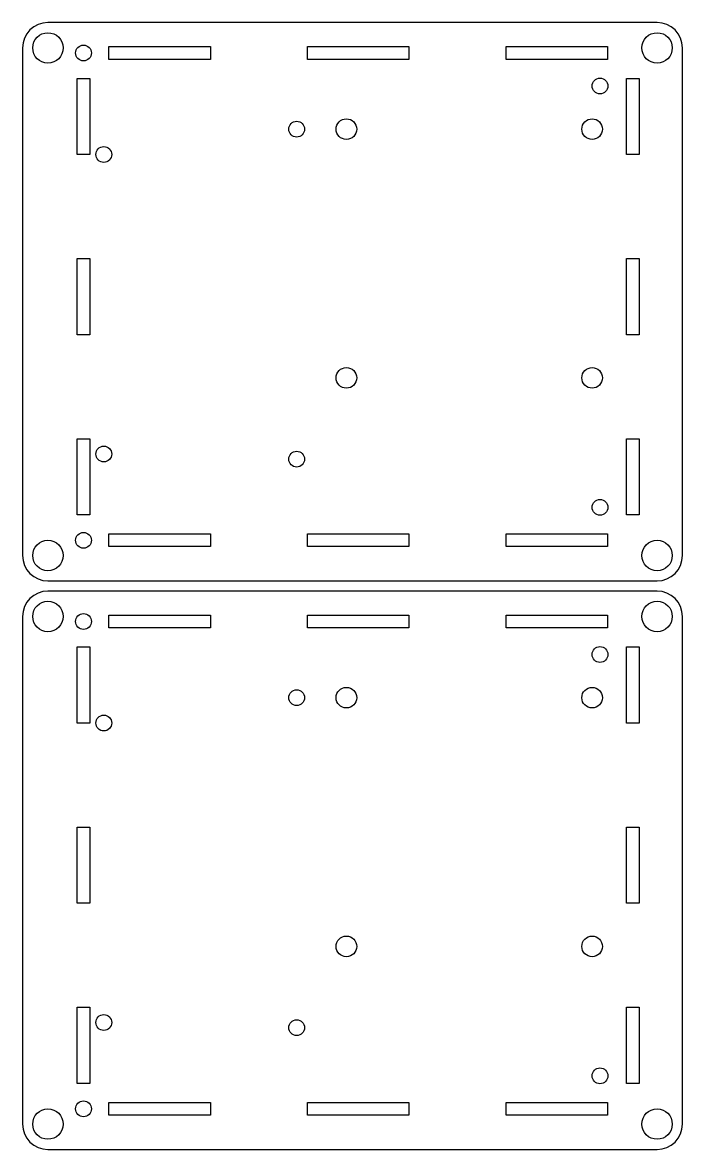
# Model space of a CAD drawing. Header units: inches. Extents: x 0.2 to 6.7, y -11.3 to -0.2.
import ezdxf

# ---------------------------------------------------------------- set-up
doc = ezdxf.new("R2010")
doc.units = ezdxf.units.IN
doc.header["$MEASUREMENT"] = 0
doc.layers.get('0').update_dxf_attribs({"linetype": 'CONTINUOUS'})

msp = doc.modelspace()

# ---------------------------------------------------------------- linework, layer by layer
for points in [[(0.15, -5.45, 0.41421356), (0.4, -5.7), (6.4, -5.7, 0.41421356), (6.65, -5.45), (6.65, -0.45, 0.41421356), (6.4, -0.2), (0.4, -0.2, 0.41421356), (0.15, -0.45)], [(0.15, -11.05, 0.41421356), (0.4, -11.3), (6.4, -11.3, 0.41421356), (6.65, -11.05), (6.65, -6.05, 0.41421356), (6.4, -5.8), (0.4, -5.8, 0.41421356), (0.15, -6.05)]]:
    msp.add_lwpolyline(points, format="xyb", close=True)
for points in [[(2, -0.4375), (2, -0.5625), (1, -0.5625), (1, -0.4375)], [(3.95625, -0.4375), (3.95625, -0.5625), (2.95625, -0.5625), (2.95625, -0.4375)], [(5.9125, -0.4375), (5.9125, -0.5625), (4.9125, -0.5625), (4.9125, -0.4375)], [(0.8125, -1.5), (0.6875, -1.5), (0.6875, -0.75), (0.8125, -0.75)], [(6.225, -0.75), (6.225, -1.5), (6.1, -1.5), (6.1, -0.75)], [(0.8125, -3.275), (0.6875, -3.275), (0.6875, -2.525), (0.8125, -2.525)], [(6.225, -2.525), (6.225, -3.275), (6.1, -3.275), (6.1, -2.525)], [(0.6875, -4.3), (0.8125, -4.3), (0.8125, -5.05), (0.6875, -5.05)], [(6.225, -4.3), (6.225, -5.05), (6.1, -5.05), (6.1, -4.3)], [(1, -5.3625), (1, -5.2375), (2, -5.2375), (2, -5.3625)], [(2.95625, -5.3625), (2.95625, -5.2375), (3.95625, -5.2375), (3.95625, -5.3625)], [(4.9125, -5.3625), (4.9125, -5.2375), (5.9125, -5.2375), (5.9125, -5.3625)], [(2, -6.0375), (2, -6.1625), (1, -6.1625), (1, -6.0375)], [(3.95625, -6.0375), (3.95625, -6.1625), (2.95625, -6.1625), (2.95625, -6.0375)], [(5.9125, -6.0375), (5.9125, -6.1625), (4.9125, -6.1625), (4.9125, -6.0375)], [(0.8125, -7.1), (0.6875, -7.1), (0.6875, -6.35), (0.8125, -6.35)], [(6.225, -6.35), (6.225, -7.1), (6.1, -7.1), (6.1, -6.35)], [(0.8125, -8.875), (0.6875, -8.875), (0.6875, -8.125), (0.8125, -8.125)], [(6.225, -8.125), (6.225, -8.875), (6.1, -8.875), (6.1, -8.125)], [(0.6875, -9.9), (0.8125, -9.9), (0.8125, -10.65), (0.6875, -10.65)], [(6.225, -9.9), (6.225, -10.65), (6.1, -10.65), (6.1, -9.9)], [(1, -10.9625), (1, -10.8375), (2, -10.8375), (2, -10.9625)], [(2.95625, -10.9625), (2.95625, -10.8375), (3.95625, -10.8375), (3.95625, -10.9625)], [(4.9125, -10.9625), (4.9125, -10.8375), (5.9125, -10.8375), (5.9125, -10.9625)]]:
    msp.add_lwpolyline(points, close=True)
for centre, radius in [((0.4, -0.45), 0.15), ((6.4, -0.45), 0.15), ((0.75, -0.5), 0.078), ((5.8375, -0.825), 0.078), ((2.85, -1.25), 0.078), ((3.34, -1.25), 0.1015), ((5.76, -1.25), 0.1015), ((0.95, -1.5), 0.078), ((3.34, -3.7), 0.1015), ((5.76, -3.7), 0.1015), ((0.95, -4.45), 0.078), ((2.85, -4.5), 0.078), ((5.8375, -4.975), 0.078), ((0.4, -5.45), 0.15), ((0.75, -5.3), 0.078), ((6.4, -5.45), 0.15), ((0.4, -6.05), 0.15), ((6.4, -6.05), 0.15), ((0.75, -6.1), 0.078), ((5.8375, -6.425), 0.078), ((3.34, -6.85), 0.1015), ((5.76, -6.85), 0.1015), ((2.85, -6.85), 0.078), ((0.95, -7.1), 0.078), ((3.34, -9.3), 0.1015), ((5.76, -9.3), 0.1015), ((0.95, -10.05), 0.078), ((2.85, -10.1), 0.078), ((5.8375, -10.575), 0.078), ((0.75, -10.9), 0.078), ((0.4, -11.05), 0.15), ((6.4, -11.05), 0.15)]:
    msp.add_circle(centre, radius)

doc.saveas('drawing.dxf')
